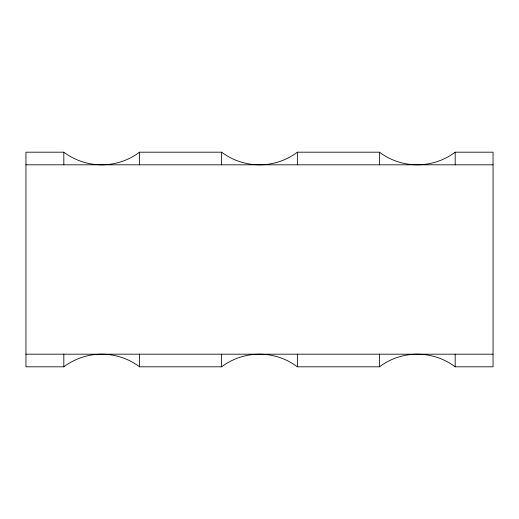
<?xml version="1.0" encoding="UTF-8"?>
<svg xmlns="http://www.w3.org/2000/svg" width="519" height="519" viewBox="0 0 519 519"><rect width="100%" height="100%" fill="white"/><g stroke="black" fill="none" stroke-linecap="round" stroke-linejoin="round"><path stroke-width="0.78" d="M63.824 152.19L25.95 152.19L25.95 366.81L63.824 366.81A63.123 63.123 0 0 1 139.572 366.81L221.626 366.81A63.123 63.123 0 0 1 297.374 366.81L379.428 366.81A63.123 63.123 0 0 1 455.176 366.81L493.05 366.81L493.05 152.19L455.176 152.19A63.123 63.123 0 0 1 379.428 152.19L297.374 152.19A63.123 63.123 0 0 1 221.626 152.19L139.572 152.19A63.123 63.123 0 0 1 63.824 152.19L63.824 164.815M25.95 164.815L493.05 164.815M25.95 354.185L493.05 354.185M455.176 152.19L455.176 164.815M455.176 354.185L455.176 366.81M379.428 152.19L379.428 164.815M379.428 354.185L379.428 366.81M297.374 152.19L297.374 164.815M297.374 354.185L297.374 366.81M221.626 152.19L221.626 164.815M221.626 354.185L221.626 366.81M139.572 152.19L139.572 164.815M139.572 354.185L139.572 366.81M63.824 354.185L63.824 366.81"/></g></svg>
